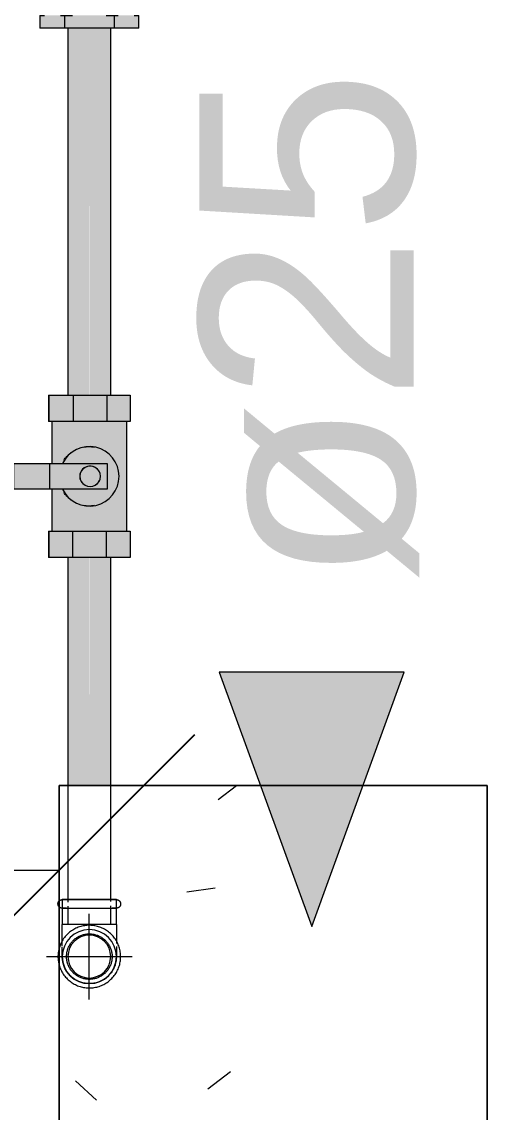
# Model space of a CAD drawing. Header units: metres. Extents: x 149 to 429, y -3 to 162.
# Drawn here: x 186.049 to 186.321, y 1.809 to 2.446 of the extents above; entities that cross this region are included whole.
import ezdxf

# ---------------------------------------------------------------- set-up
doc = ezdxf.new("R2010")
doc.units = ezdxf.units.M
for name, color, linetype, lineweight in [('A-ANNO-DIMS', 7, 'Continuous', 5), ('A-ANNO-DIMS-50', 7, 'Continuous', 5), ('A-DETL', 7, 'Continuous', 5), ('A-DETL-GENF', 7, 'Continuous', 5), ('A-WALL', 7, 'Continuous', 9), ('P-PIPE', 7, 'Continuous', 5), ('P-PIPE-CNTR', 7, 'Continuous', 5), ('P-PIPE-IDEN', 7, 'Continuous', 5)]:
    doc.layers.add(name, color=color, linetype=linetype, lineweight=lineweight)
doc.styles.add('Arial_25', font='arial.ttf', dxfattribs={"height": 0.125})
doc.styles.add('Century Gothic_2', font='GOTHIC.TTF', dxfattribs={"height": 0.05})
doc.dimstyles.new('Setores_1_mm', dxfattribs={"dimscale": 0.3048, "dimtxt": 0.052208, "dimasz": 0.520833, "dimexe": 0.393701, "dimexo": 0.246063, "dimgap": 0.287073, "dimtad": 1, "dimrnd": 0.01, "dimzin": 0, "dimdsep": 46, "dimtxsty": 'Century Gothic_2', "dimblk1": 'OBLIQUE', "dimblk2": 'OBLIQUE', "dimsah": 1, "dimcen": 0.09, "dimazin": 0, "dimtfac": 1, "dimtdec": 4, "dimtix": 1, "dimtmove": 0, "dimatfit": 3, "dimfxl": 1, "dimtvp": 1, "dimtolj": 1, "dimtzin": 0, "dimarcsym": 2})
pattern_1 = [(50, (189.50036, 1.1), (0.364365, -0.031877), [0.0381, -0.4191]), (355, (189.50036, 1.1), (-0.070485, 0.382117), [0.03048, -0.33528]), (100.451, (189.53036, 1.097), (0.293886, 0.35023), [0.03238, -0.35618]), (46.184, (189.50036, 1.202), (0.54216, -0.084084), [0.05715, -0.62865]), (96.636, (189.54536, 1.195), (0.474805, 0.494854), [0.04857, -0.53427]), (351.184, (189.50036, 1.202), (0.47481, 0.49485), [0.04572, -0.50292]), (21, (189.55036, 1.176), (0.303226, -0.204528), [0.0381, -0.4191]), (326, (189.55036, 1.176), (0.123607, 0.36838), [0.03048, -0.33528]), (71.451, (189.57636, 1.159), (0.426833, 0.16384), [0.03238, -0.35618]), (37.5, (189.50036, 1.1), (0.0061807, 0.169108), [0.01676, -0.31445, 0.01676, -0.3236, -0.33655]), (37.5, (189.50036, 1.1), (0.0061807, 0.169108), [-0.67158, 0.01676, -0.31979]), (7.5, (189.50036, 1.1), (0.133641, 0.200358), [0.01676, -0.17729, 0.01676, -0.30683, -0.12827]), (7.5, (189.50036, 1.1), (0.133641, 0.200358), [-0.51765, 0.01676, -0.11151]), (327.5, (189.38636, 1.1), (0.2711816, -0.0114606), [0.01676, -0.11024, 0.01676, -0.37948, -0.52578]), (327.5, (189.38636, 1.1), (0.2711816, -0.0114606), [-0.52324, 0.01676, -0.50902]), (317.5, (189.33636, 1.1), (0.296258, 0.05085), [0.01676, -0.14834, 0.01676, -0.24638, -0.37338]), (317.5, (189.33636, 1.1), (0.296258, 0.05085), [-0.42824, 0.01676, -0.35662])]

# ---------------------------------------------------------------- blocks, each defined once
blk = doc.blocks.new('AÇO_Bucha De Redução - AÇO_Bucha De Redução-3953401-GG')
at = {"layer": 'P-PIPE', "true_color": 0x7f7f7f}
for points in [[(-107.47266, 2.4425), (-107.46097, 2.4425), (-107.46097, 2.45), (-107.4753, 2.45), (-107.4753, 2.4425), (-107.47307, 2.4425)], [(-107.43416, 2.4425), (-107.432, 2.4425), (-107.432, 2.45), (-107.46097, 2.45), (-107.46097, 2.4425), (-107.43566, 2.4425)], [(-107.42303, 2.4425), (-107.41766, 2.4425), (-107.41766, 2.45), (-107.432, 2.45), (-107.432, 2.4425), (-107.42456, 2.4425)]]:
    blk.add_hatch(color=8, dxfattribs=at).paths.add_polyline_path(points)
at = {"layer": 'P-PIPE'}
for p, q in [((-107.4753, 2.45), (-107.47266, 2.45)), ((-107.4753, 2.45), (-107.4753, 2.4425)), ((-107.46327, 2.45), (-107.46097, 2.45)), ((-107.46097, 2.45), (-107.45634, 2.45)), ((-107.46097, 2.45), (-107.46097, 2.4425)), ((-107.43663, 2.45), (-107.432, 2.45)), ((-107.432, 2.45), (-107.4297, 2.45)), ((-107.432, 2.45), (-107.432, 2.4425)), ((-107.42031, 2.45), (-107.41766, 2.45)), ((-107.41766, 2.4425), (-107.41766, 2.45)), ((-107.46097, 2.4425), (-107.4753, 2.4425)), ((-107.432, 2.4425), (-107.46097, 2.4425)), ((-107.41766, 2.4425), (-107.432, 2.4425))]:
    blk.add_line(p, q, dxfattribs=at)
blk = doc.blocks.new('Valvula esfera BSP - Válvula Esfera BSP - TupyValve - Válvula Esfera BSP TupyValves PN25 Standard-V36-GG')
at = {"layer": 'P-PIPE', "true_color": 0x7f7f7f}
for points in [[(-107.47008, 2.21265), (-107.45595, 2.21265), (-107.45595, 2.22815), (-107.47008, 2.22815)], [(-107.449, 2.21265), (-107.43632, 2.21265), (-107.43632, 2.22815), (-107.45595, 2.22815), (-107.45595, 2.21265), (-107.44972, 2.21265)], [(-107.42268, 2.21265), (-107.42268, 2.22815), (-107.43632, 2.22815), (-107.43632, 2.21265), (-107.42546, 2.21265)], [(-107.42546, 2.14865), (-107.42469, 2.14865), (-107.42469, 2.21265), (-107.46828, 2.21265), (-107.46798, 2.18815), (-107.46188, 2.18863), (-107.46006, 2.19174), (-107.45454, 2.196), (-107.44888, 2.19774), (-107.44441, 2.19777), (-107.44201, 2.19746), (-107.43775, 2.19567), (-107.4332, 2.19164), (-107.43091, 2.18806), (-107.42945, 2.18318), (-107.4294, 2.1785), (-107.43039, 2.17449), (-107.43144, 2.17195), (-107.43553, 2.16733), (-107.438, 2.1655), (-107.44355, 2.16352), (-107.45136, 2.16399), (-107.45567, 2.16579), (-107.46006, 2.16956), (-107.46216, 2.17315), (-107.46828, 2.17315), (-107.46828, 2.14865), (-107.42749, 2.14865)], [(-107.44651, 2.16325), (-107.44021, 2.16459), (-107.43608, 2.16691), (-107.43421, 2.16835), (-107.43091, 2.17324), (-107.4297, 2.17615), (-107.4294, 2.1828), (-107.4297, 2.18515), (-107.43144, 2.18935), (-107.43421, 2.19295), (-107.43781, 2.19572), (-107.44317, 2.19761), (-107.44651, 2.19805), (-107.45208, 2.19702), (-107.45521, 2.19572), (-107.45881, 2.19295), (-107.46208, 2.18815), (-107.43608, 2.18815), (-107.43608, 2.17315), (-107.46208, 2.17315), (-107.46158, 2.17195), (-107.45881, 2.16835), (-107.45521, 2.16558), (-107.449, 2.16358)], [(-107.54446, 2.17315), (-107.49083, 2.17315), (-107.49083, 2.18815), (-107.54446, 2.18815)], [(-107.46978, 2.17315), (-107.46978, 2.18815), (-107.49083, 2.18815), (-107.49083, 2.17315), (-107.47254, 2.17315)], [(-107.44461, 2.17485), (-107.44406, 2.17508), (-107.44129, 2.17723), (-107.44002, 2.18054), (-107.44028, 2.18233), (-107.4424, 2.18526), (-107.44461, 2.18645), (-107.44773, 2.18635), (-107.45041, 2.18469), (-107.4518, 2.18218), (-107.45128, 2.17818), (-107.44908, 2.17551), (-107.44756, 2.17485), (-107.44608, 2.17485)], [(-107.47008, 2.13315), (-107.45625, 2.13315), (-107.45625, 2.14865), (-107.47008, 2.14865), (-107.47008, 2.13467)], [(-107.44648, 2.13315), (-107.43662, 2.13315), (-107.43662, 2.14865), (-107.45625, 2.14865), (-107.45625, 2.13315), (-107.4467, 2.13315)], [(-107.42546, 2.13315), (-107.42268, 2.13315), (-107.42268, 2.14865), (-107.43662, 2.14865), (-107.43662, 2.13315), (-107.43441, 2.13315)]]:
    blk.add_hatch(color=8, dxfattribs=at).paths.add_polyline_path(points)
h = blk.add_hatch(color=8, dxfattribs=at)
h.paths.add_polyline_path([(-107.44908, 2.17315), (-107.43608, 2.17315), (-107.43608, 2.18815), (-107.46978, 2.18815), (-107.46978, 2.17315), (-107.44917, 2.17315)])
h.paths.add_polyline_path([(-107.44608, 2.17465), (-107.44908, 2.17545), (-107.45128, 2.17765), (-107.45208, 2.18065), (-107.4512, 2.18374), (-107.449, 2.18588), (-107.44608, 2.18665), (-107.44308, 2.18585), (-107.44078, 2.18341), (-107.44002, 2.18054), (-107.44097, 2.17754), (-107.44317, 2.17542), (-107.44465, 2.17484)])
at = {"layer": 'P-PIPE'}
for p, q in [((-107.47029, 2.22815), (-107.47008, 2.22815)), ((-107.47029, 2.22815), (-107.47029, 2.21265)), ((-107.47008, 2.22815), (-107.45595, 2.22815)), ((-107.47008, 2.22815), (-107.47008, 2.21265)), ((-107.45595, 2.22815), (-107.43632, 2.22815)), ((-107.45595, 2.22815), (-107.45595, 2.21265)), ((-107.43632, 2.22815), (-107.42268, 2.22815)), ((-107.43632, 2.22815), (-107.43632, 2.21265)), ((-107.42268, 2.22815), (-107.42268, 2.21265)), ((-107.47008, 2.21265), (-107.47029, 2.21265)), ((-107.45595, 2.21265), (-107.47008, 2.21265)), ((-107.46828, 2.21265), (-107.46828, 2.18779)), ((-107.43632, 2.21265), (-107.45595, 2.21265)), ((-107.42268, 2.21265), (-107.43632, 2.21265)), ((-107.42468, 2.14865), (-107.42468, 2.21265)), ((-107.44651, 2.19805), (-107.4466, 2.19805)), ((-107.54446, 2.18815), (-107.49083, 2.18815)), ((-107.54446, 2.18815), (-107.54446, 2.17315)), ((-107.49083, 2.18815), (-107.46978, 2.18815)), ((-107.49083, 2.18815), (-107.49083, 2.17315)), ((-107.46978, 2.18815), (-107.43608, 2.18815)), ((-107.46978, 2.18815), (-107.46978, 2.17315)), ((-107.44611, 2.18665), (-107.44617, 2.18665)), ((-107.44601, 2.18665), (-107.44608, 2.18665)), ((-107.43608, 2.18815), (-107.43608, 2.17315)), ((-107.49083, 2.17315), (-107.54446, 2.17315)), ((-107.46978, 2.17315), (-107.49083, 2.17315)), ((-107.43608, 2.17315), (-107.46978, 2.17315)), ((-107.46828, 2.17351), (-107.46828, 2.14865)), ((-107.44617, 2.17465), (-107.44611, 2.17465)), ((-107.44608, 2.17465), (-107.44601, 2.17465)), ((-107.4466, 2.16325), (-107.44651, 2.16325)), ((-107.47029, 2.14865), (-107.47008, 2.14865)), ((-107.47029, 2.14865), (-107.47029, 2.13315)), ((-107.47008, 2.14865), (-107.45625, 2.14865)), ((-107.47008, 2.14865), (-107.47008, 2.13315)), ((-107.45625, 2.14865), (-107.43662, 2.14865)), ((-107.45625, 2.14865), (-107.45625, 2.13315)), ((-107.43662, 2.14865), (-107.42268, 2.14865)), ((-107.43662, 2.14865), (-107.43662, 2.13315)), ((-107.42268, 2.14865), (-107.42268, 2.13315)), ((-107.47008, 2.13315), (-107.47029, 2.13315)), ((-107.45625, 2.13315), (-107.47008, 2.13315)), ((-107.43662, 2.13315), (-107.45625, 2.13315)), ((-107.42268, 2.13315), (-107.43662, 2.13315))]:
    blk.add_line(p, q, dxfattribs=at)
for centre, major_axis, start_param, end_param in [((-107.44651, 2.18065), (0, 0.0174), 4.712389, 7.405244), ((-107.44601, 2.18065), (0, 0.006), 4.712389, 7.853982), ((-107.44608, 2.18065), (0, 0.006), 5.497787, 7.330383), ((-107.44617, 2.18065), (0, 0.006), 5.598323, 5.759587), ((-107.44651, 2.18065), (0, 0.0174), 2.019534, 4.712389), ((-107.44608, 2.18065), (0, 0.006), 1.131768, 1.570796), ((-107.44608, 2.18065), (0, 0.006), 1.570796, 2.356194), ((-107.44601, 2.18065), (0, 0.006), 1.570796, 4.712389), ((-107.44608, 2.18065), (0, 0.006), 5.151417, 5.418905), ((-107.44608, 2.18065), (0, 0.006), 2.879793, 3.926991), ((-107.44617, 2.18065), (0, 0.006), 3.665191, 3.826455), ((-107.44608, 2.18065), (0, 0.006), 4.005873, 4.371708)]:
    blk.add_ellipse(centre, major_axis=major_axis, ratio=0.999944, start_param=start_param, end_param=end_param, dxfattribs=at)
for points, knots in [([(-107.46125, 2.19016), (-107.46114, 2.19031), (-107.46077, 2.19085), (-107.46012, 2.19168), (-107.45954, 2.19234), (-107.45927, 2.19263)], [0.1840017, 0.1840017, 0.1840017, 0.1840017, 0.19444444, 0.22222222, 0.2453955, 0.2453955, 0.2453955, 0.2453955]), ([(-107.44993, 2.19773), (-107.44889, 2.19792), (-107.44729, 2.19807), (-107.44511, 2.198), (-107.44407, 2.19787), (-107.44355, 2.19778)], [0.4444444, 0.4444444, 0.4444444, 0.4444444, 0.5, 0.5277778, 0.5555556, 0.5555556, 0.5555556, 0.5555556]), ([(-107.45927, 2.16867), (-107.45954, 2.16896), (-107.46012, 2.16962), (-107.46077, 2.17045), (-107.46114, 2.17099), (-107.46125, 2.17114)], [0.7546045, 0.7546045, 0.7546045, 0.7546045, 0.77777778, 0.80555556, 0.8159983, 0.8159983, 0.8159983, 0.8159983]), ([(-107.44355, 2.16352), (-107.44458, 2.16334), (-107.4462, 2.16322), (-107.44837, 2.16333), (-107.44941, 2.16347), (-107.44993, 2.16357)], [0.4444444, 0.4444444, 0.4444444, 0.4444444, 0.5, 0.5277778, 0.5555556, 0.5555556, 0.5555556, 0.5555556])]:
    blk.add_open_spline(points, degree=3, knots=knots, dxfattribs=at)
for points in [[(-107.4574, 2.19433), (-107.45685, 2.19476), (-107.45627, 2.19515), (-107.45567, 2.19551)], [(-107.45567, 2.16579), (-107.45627, 2.16615), (-107.45685, 2.16654), (-107.4574, 2.16697)]]:
    blk.add_open_spline(points, degree=3, dxfattribs=at)
blk = doc.blocks.new('AÇO_Cotovelo 90 45 - AÇO_Cotovelo 90 45-V40-GG')
at = {"layer": 'P-PIPE', "true_color": 0x7f7f7f}
blk.add_hatch(color=8, dxfattribs=at).paths.add_polyline_path([(-107.46418, 1.89855), (-107.46418, 1.90145), (-107.46454, 1.8994), (-107.46435, 1.89896)])
at = {"layer": 'P-PIPE'}
for p, q in [((-107.46228, 1.9333), (-107.46228, 1.9188)), ((-107.46228, 1.9333), (-107.44648, 1.9333)), ((-107.44648, 1.9333), (-107.43068, 1.9333)), ((-107.43068, 1.9188), (-107.43068, 1.9333)), ((-107.44648, 1.9188), (-107.46228, 1.9188)), ((-107.43068, 1.9188), (-107.44648, 1.9188))]:
    blk.add_line(p, q, dxfattribs=at)
at = {"layer": 'P-PIPE', "flags": 128}
for points in [[(-107.46228, 1.9283), (-107.46238, 1.9283), (-107.46248, 1.92831), (-107.46258, 1.92832), (-107.46268, 1.92833), (-107.46278, 1.92835), (-107.46288, 1.92837), (-107.46298, 1.9284), (-107.46307, 1.92843), (-107.46317, 1.92846), (-107.46326, 1.9285), (-107.46335, 1.92854), (-107.46344, 1.92858), (-107.46353, 1.92863), (-107.46361, 1.92868), (-107.4637, 1.92874), (-107.46378, 1.92879), (-107.46386, 1.92886), (-107.46393, 1.92892), (-107.46401, 1.92899), (-107.46408, 1.92906), (-107.46415, 1.92913), (-107.46421, 1.92921), (-107.46427, 1.92929), (-107.46433, 1.92937), (-107.46439, 1.92945), (-107.46444, 1.92953), (-107.46449, 1.92962), (-107.46453, 1.92971), (-107.46458, 1.9298), (-107.46461, 1.92989), (-107.46465, 1.92999), (-107.46468, 1.93008), (-107.46471, 1.93018), (-107.46473, 1.93028), (-107.46475, 1.93038), (-107.46476, 1.93047), (-107.46477, 1.93057), (-107.46478, 1.93067), (-107.46478, 1.93077), (-107.46478, 1.93087), (-107.46478, 1.93097), (-107.46477, 1.93107), (-107.46476, 1.93117), (-107.46474, 1.93127), (-107.46472, 1.93137), (-107.46469, 1.93146), (-107.46467, 1.93156), (-107.46463, 1.93166), (-107.4646, 1.93175), (-107.46456, 1.93184), (-107.46451, 1.93193), (-107.46447, 1.93202), (-107.46442, 1.93211), (-107.46436, 1.93219), (-107.46431, 1.93227), (-107.46425, 1.93235), (-107.46418, 1.93243), (-107.46411, 1.9325), (-107.46405, 1.93257), (-107.46397, 1.93264), (-107.4639, 1.93271), (-107.46382, 1.93277), (-107.46374, 1.93283), (-107.46366, 1.93289), (-107.46357, 1.93294), (-107.46349, 1.93299), (-107.4634, 1.93304), (-107.46331, 1.93308), (-107.46322, 1.93312), (-107.46312, 1.93316), (-107.46303, 1.93319), (-107.46293, 1.93321), (-107.46283, 1.93324), (-107.46274, 1.93326), (-107.46264, 1.93327), (-107.46254, 1.93329), (-107.46244, 1.9333), (-107.46234, 1.9333), (-107.46228, 1.9333)], [(-107.44648, 1.9333), (-107.44712, 1.9333), (-107.44775, 1.9333), (-107.44838, 1.9333), (-107.449, 1.9333), (-107.44962, 1.9333), (-107.45024, 1.9333), (-107.45085, 1.9333), (-107.45145, 1.9333), (-107.45205, 1.9333), (-107.45264, 1.9333), (-107.45321, 1.9333), (-107.45378, 1.9333), (-107.45434, 1.9333), (-107.45488, 1.9333), (-107.45541, 1.9333), (-107.45592, 1.9333), (-107.45642, 1.9333), (-107.4569, 1.9333), (-107.45737, 1.9333), (-107.45782, 1.9333), (-107.45825, 1.9333), (-107.45866, 1.9333), (-107.45905, 1.9333), (-107.45943, 1.9333), (-107.45978, 1.9333), (-107.46011, 1.9333), (-107.46042, 1.9333), (-107.46071, 1.9333), (-107.46097, 1.9333), (-107.46121, 1.9333), (-107.46143, 1.9333), (-107.46162, 1.9333), (-107.46179, 1.9333), (-107.46193, 1.9333), (-107.46205, 1.9333), (-107.46215, 1.9333), (-107.46222, 1.9333), (-107.46226, 1.9333), (-107.46228, 1.9333)], [(-107.46228, 1.9333), (-107.46227, 1.9333), (-107.46223, 1.9333), (-107.46217, 1.9333), (-107.46208, 1.9333), (-107.46197, 1.9333), (-107.46183, 1.9333), (-107.46167, 1.9333), (-107.46148, 1.9333), (-107.46127, 1.9333), (-107.46104, 1.9333), (-107.46078, 1.9333), (-107.4605, 1.9333), (-107.4602, 1.9333), (-107.45987, 1.9333)], [(-107.43068, 1.9333), (-107.4307, 1.9333), (-107.43073, 1.9333), (-107.4308, 1.9333), (-107.43089, 1.9333), (-107.431, 1.9333), (-107.43114, 1.9333), (-107.4313, 1.9333), (-107.43149, 1.9333), (-107.4317, 1.9333), (-107.43193, 1.9333), (-107.43219, 1.9333), (-107.43247, 1.9333), (-107.43277, 1.9333), (-107.4331, 1.9333), (-107.43344, 1.9333), (-107.43381, 1.9333), (-107.4342, 1.9333), (-107.43461, 1.9333), (-107.43503, 1.9333), (-107.43548, 1.9333), (-107.43594, 1.9333), (-107.43642, 1.9333), (-107.43691, 1.9333), (-107.43742, 1.9333), (-107.43795, 1.9333), (-107.43849, 1.9333), (-107.43904, 1.9333), (-107.4396, 1.9333), (-107.44017, 1.9333), (-107.44076, 1.9333), (-107.44135, 1.9333), (-107.44195, 1.9333), (-107.44256, 1.9333), (-107.44318, 1.9333), (-107.4438, 1.9333), (-107.44442, 1.9333), (-107.44505, 1.9333), (-107.44568, 1.9333), (-107.44631, 1.9333), (-107.44648, 1.9333)], [(-107.43319, 1.9333), (-107.43286, 1.9333), (-107.43255, 1.9333), (-107.43226, 1.9333), (-107.432, 1.9333), (-107.43176, 1.9333), (-107.43154, 1.9333), (-107.43135, 1.9333), (-107.43118, 1.9333), (-107.43103, 1.9333), (-107.43091, 1.9333), (-107.43082, 1.9333), (-107.43075, 1.9333), (-107.4307, 1.9333), (-107.43069, 1.9333)], [(-107.43068, 1.9333), (-107.43058, 1.9333), (-107.43048, 1.93329), (-107.43039, 1.93328), (-107.43029, 1.93327), (-107.43019, 1.93325), (-107.43009, 1.93323), (-107.42999, 1.9332), (-107.4299, 1.93317), (-107.4298, 1.93314), (-107.42971, 1.9331), (-107.42962, 1.93306), (-107.42953, 1.93302), (-107.42944, 1.93297), (-107.42936, 1.93292), (-107.42927, 1.93286), (-107.42919, 1.93281), (-107.42911, 1.93274), (-107.42904, 1.93268), (-107.42896, 1.93261), (-107.42889, 1.93254), (-107.42882, 1.93247), (-107.42876, 1.93239), (-107.4287, 1.93231), (-107.42864, 1.93223), (-107.42858, 1.93215), (-107.42853, 1.93207), (-107.42848, 1.93198), (-107.42843, 1.93189), (-107.42839, 1.9318), (-107.42835, 1.93171), (-107.42832, 1.93161), (-107.42829, 1.93152), (-107.42826, 1.93142), (-107.42824, 1.93132), (-107.42822, 1.93122), (-107.42821, 1.93113), (-107.42819, 1.93103), (-107.42819, 1.93093), (-107.42818, 1.93083), (-107.42819, 1.93073), (-107.42819, 1.93063), (-107.4282, 1.93053), (-107.42821, 1.93043), (-107.42823, 1.93033), (-107.42825, 1.93023), (-107.42827, 1.93014), (-107.4283, 1.93004), (-107.42834, 1.92994), (-107.42837, 1.92985), (-107.42841, 1.92976), (-107.42845, 1.92967), (-107.4285, 1.92958), (-107.42855, 1.92949), (-107.42861, 1.92941), (-107.42866, 1.92933), (-107.42872, 1.92925), (-107.42879, 1.92917), (-107.42885, 1.9291), (-107.42892, 1.92903), (-107.429, 1.92896), (-107.42907, 1.92889), (-107.42915, 1.92883), (-107.42923, 1.92877), (-107.42931, 1.92871), (-107.4294, 1.92866), (-107.42948, 1.92861), (-107.42957, 1.92856), (-107.42966, 1.92852), (-107.42975, 1.92848), (-107.42985, 1.92844), (-107.42994, 1.92841), (-107.43004, 1.92839), (-107.43013, 1.92836), (-107.43023, 1.92834), (-107.43033, 1.92833), (-107.43043, 1.92831), (-107.43053, 1.9283), (-107.43063, 1.9283), (-107.43068, 1.9283)], [(-107.45978, 1.9283), (-107.46011, 1.9283), (-107.46042, 1.9283), (-107.46071, 1.9283), (-107.46097, 1.9283), (-107.46121, 1.9283), (-107.46143, 1.9283), (-107.46162, 1.9283), (-107.46179, 1.9283), (-107.46193, 1.9283), (-107.46205, 1.9283), (-107.46215, 1.9283), (-107.46222, 1.9283), (-107.46226, 1.9283), (-107.46228, 1.9283)], [(-107.46228, 1.9283), (-107.46227, 1.9283), (-107.46223, 1.9283), (-107.46217, 1.9283), (-107.46208, 1.9283), (-107.46197, 1.9283), (-107.46183, 1.9283), (-107.46167, 1.9283), (-107.46148, 1.9283), (-107.46127, 1.9283), (-107.46104, 1.9283), (-107.46078, 1.9283), (-107.4605, 1.9283), (-107.4602, 1.9283), (-107.45987, 1.9283), (-107.45952, 1.9283), (-107.45916, 1.9283), (-107.45877, 1.9283), (-107.45836, 1.9283), (-107.45794, 1.9283), (-107.45749, 1.9283), (-107.45703, 1.9283), (-107.45655, 1.9283), (-107.45606, 1.9283), (-107.45555, 1.9283), (-107.45502, 1.9283), (-107.45448, 1.9283), (-107.45393, 1.9283), (-107.45337, 1.9283), (-107.45279, 1.9283), (-107.45221, 1.9283), (-107.45162, 1.9283), (-107.45101, 1.9283), (-107.45041, 1.9283), (-107.44979, 1.9283), (-107.44917, 1.9283), (-107.44855, 1.9283), (-107.44792, 1.9283), (-107.44729, 1.9283), (-107.44665, 1.9283), (-107.44648, 1.9283)], [(-107.44648, 1.9283), (-107.44585, 1.9283), (-107.44522, 1.9283), (-107.44459, 1.9283), (-107.44397, 1.9283), (-107.44335, 1.9283), (-107.44273, 1.9283), (-107.44212, 1.9283), (-107.44151, 1.9283), (-107.44092, 1.9283), (-107.44033, 1.9283), (-107.43975, 1.9283), (-107.43919, 1.9283), (-107.43863, 1.9283), (-107.43809, 1.9283), (-107.43756, 1.9283), (-107.43705, 1.9283), (-107.43655, 1.9283), (-107.43607, 1.9283), (-107.4356, 1.9283), (-107.43515, 1.9283), (-107.43472, 1.9283), (-107.43431, 1.9283), (-107.43391, 1.9283), (-107.43354, 1.9283), (-107.43319, 1.9283), (-107.43286, 1.9283), (-107.43255, 1.9283), (-107.43226, 1.9283), (-107.432, 1.9283), (-107.43176, 1.9283), (-107.43154, 1.9283), (-107.43135, 1.9283), (-107.43118, 1.9283), (-107.43103, 1.9283), (-107.43091, 1.9283), (-107.43082, 1.9283), (-107.43075, 1.9283), (-107.4307, 1.9283), (-107.43069, 1.9283)], [(-107.43068, 1.9283), (-107.4307, 1.9283), (-107.43073, 1.9283), (-107.4308, 1.9283), (-107.43089, 1.9283), (-107.431, 1.9283), (-107.43114, 1.9283), (-107.4313, 1.9283), (-107.43149, 1.9283), (-107.4317, 1.9283), (-107.43193, 1.9283), (-107.43219, 1.9283), (-107.43247, 1.9283), (-107.43277, 1.9283), (-107.4331, 1.9283)], [(-107.44648, 1.9183), (-107.44722, 1.91829), (-107.44795, 1.91824), (-107.44868, 1.91817), (-107.4494, 1.91807), (-107.45012, 1.91794), (-107.45083, 1.91778), (-107.45154, 1.91759), (-107.45224, 1.91737), (-107.45293, 1.91713), (-107.45361, 1.91686), (-107.45428, 1.91656), (-107.45493, 1.91623), (-107.45558, 1.91588), (-107.45621, 1.9155), (-107.45682, 1.9151), (-107.45741, 1.91468), (-107.45799, 1.91423), (-107.45855, 1.91376), (-107.45909, 1.91326), (-107.45961, 1.91275), (-107.46011, 1.91221), (-107.46059, 1.91166), (-107.46104, 1.91109), (-107.46148, 1.9105), (-107.46188, 1.90989), (-107.46227, 1.90926), (-107.46262, 1.90863), (-107.46296, 1.90797), (-107.46326, 1.90731), (-107.46354, 1.90663), (-107.46379, 1.90594), (-107.46402, 1.90525), (-107.46421, 1.90454), (-107.46438, 1.90383), (-107.46452, 1.90311), (-107.46463, 1.90239), (-107.46471, 1.90166), (-107.46476, 1.90093), (-107.46478, 1.9002), (-107.46478, 1.89947), (-107.46474, 1.89873), (-107.46468, 1.89801), (-107.46458, 1.89728), (-107.46446, 1.89656), (-107.46431, 1.89584), (-107.46413, 1.89513), (-107.46392, 1.89443), (-107.46368, 1.89374), (-107.46342, 1.89306), (-107.46312, 1.89238), (-107.46281, 1.89173), (-107.46246, 1.89108), (-107.46209, 1.89045), (-107.4617, 1.88983), (-107.46128, 1.88923), (-107.46084, 1.88865), (-107.46037, 1.88808), (-107.45988, 1.88754), (-107.45938, 1.88701), (-107.45885, 1.88651), (-107.4583, 1.88602), (-107.45773, 1.88556), (-107.45714, 1.88512), (-107.45654, 1.88471), (-107.45592, 1.88432), (-107.45528, 1.88395), (-107.45463, 1.88362), (-107.45397, 1.8833), (-107.4533, 1.88302), (-107.45261, 1.88276), (-107.45192, 1.88253), (-107.45122, 1.88232), (-107.45051, 1.88215), (-107.44979, 1.882), (-107.44907, 1.88188), (-107.44834, 1.88179), (-107.44761, 1.88173), (-107.44688, 1.8817), (-107.44648, 1.8817)], [(-107.46228, 1.90625), (-107.46228, 1.90682), (-107.46228, 1.90741), (-107.46228, 1.90802), (-107.46228, 1.90864), (-107.46228, 1.90928), (-107.46228, 1.90994), (-107.46228, 1.91061), (-107.46228, 1.91129), (-107.46228, 1.91199), (-107.46228, 1.91269), (-107.46228, 1.91341), (-107.46228, 1.91413), (-107.46228, 1.91487), (-107.46228, 1.9156), (-107.46228, 1.91635), (-107.46228, 1.9171), (-107.46228, 1.91785), (-107.46228, 1.9186), (-107.46228, 1.9188)], [(-107.44648, 1.8817), (-107.44575, 1.88171), (-107.44502, 1.88176), (-107.44429, 1.88183), (-107.44357, 1.88193), (-107.44285, 1.88206), (-107.44213, 1.88222), (-107.44143, 1.88241), (-107.44073, 1.88263), (-107.44004, 1.88287), (-107.43936, 1.88314), (-107.43869, 1.88344), (-107.43803, 1.88377), (-107.43739, 1.88412), (-107.43676, 1.8845), (-107.43615, 1.8849), (-107.43556, 1.88532), (-107.43498, 1.88577), (-107.43442, 1.88624), (-107.43388, 1.88674), (-107.43336, 1.88725), (-107.43286, 1.88779), (-107.43238, 1.88834), (-107.43192, 1.88891), (-107.43149, 1.8895), (-107.43109, 1.89011), (-107.4307, 1.89074), (-107.43034, 1.89137), (-107.43001, 1.89203), (-107.42971, 1.89269), (-107.42943, 1.89337), (-107.42918, 1.89406), (-107.42895, 1.89475), (-107.42876, 1.89546), (-107.42859, 1.89617), (-107.42845, 1.89689), (-107.42834, 1.89761), (-107.42826, 1.89834), (-107.42821, 1.89907), (-107.42819, 1.8998), (-107.42819, 1.90053), (-107.42823, 1.90127), (-107.42829, 1.90199), (-107.42839, 1.90272), (-107.42851, 1.90344), (-107.42866, 1.90416), (-107.42884, 1.90487), (-107.42905, 1.90557), (-107.42929, 1.90626), (-107.42955, 1.90694), (-107.42984, 1.90762), (-107.43016, 1.90827), (-107.43051, 1.90892), (-107.43088, 1.90955), (-107.43127, 1.91017), (-107.43169, 1.91077), (-107.43213, 1.91135), (-107.4326, 1.91192), (-107.43308, 1.91246), (-107.43359, 1.91299), (-107.43412, 1.91349), (-107.43467, 1.91398), (-107.43524, 1.91444), (-107.43583, 1.91488), (-107.43643, 1.91529), (-107.43705, 1.91568), (-107.43769, 1.91605), (-107.43833, 1.91638), (-107.439, 1.9167), (-107.43967, 1.91698), (-107.44035, 1.91724), (-107.44105, 1.91747), (-107.44175, 1.91768), (-107.44246, 1.91785), (-107.44318, 1.918), (-107.4439, 1.91812), (-107.44463, 1.91821), (-107.44536, 1.91827), (-107.44609, 1.9183), (-107.44648, 1.9183)], [(-107.43068, 1.9188), (-107.43068, 1.91805), (-107.43068, 1.9173), (-107.43068, 1.91655), (-107.43068, 1.9158), (-107.43068, 1.91507), (-107.43068, 1.91433), (-107.43068, 1.9136), (-107.43068, 1.91289), (-107.43068, 1.91218), (-107.43068, 1.91148), (-107.43068, 1.91079), (-107.43068, 1.91012), (-107.43068, 1.90946), (-107.43068, 1.90881), (-107.43068, 1.90818), (-107.43068, 1.90758)], [(-107.44648, 1.8867), (-107.44702, 1.88671), (-107.44755, 1.88674), (-107.44808, 1.8868), (-107.4486, 1.88687), (-107.44913, 1.88697), (-107.44965, 1.88708), (-107.45016, 1.88722), (-107.45067, 1.88738), (-107.45117, 1.88755), (-107.45166, 1.88775), (-107.45215, 1.88797), (-107.45263, 1.8882), (-107.45309, 1.88846), (-107.45355, 1.88873), (-107.45399, 1.88902), (-107.45443, 1.88933), (-107.45485, 1.88966), (-107.45525, 1.89), (-107.45565, 1.89036), (-107.45603, 1.89073), (-107.45639, 1.89112), (-107.45674, 1.89153), (-107.45707, 1.89194), (-107.45738, 1.89237), (-107.45768, 1.89281), (-107.45795, 1.89327), (-107.45821, 1.89373), (-107.45846, 1.89421), (-107.45868, 1.89469), (-107.45888, 1.89518), (-107.45906, 1.89568), (-107.45923, 1.89619), (-107.45937, 1.8967), (-107.45949, 1.89722), (-107.45959, 1.89774), (-107.45967, 1.89827), (-107.45973, 1.89879), (-107.45977, 1.89932), (-107.45978, 1.89986), (-107.45978, 1.90039), (-107.45975, 1.90092), (-107.45971, 1.90145), (-107.45964, 1.90198), (-107.45955, 1.9025), (-107.45944, 1.90302), (-107.45931, 1.90354), (-107.45915, 1.90405), (-107.45898, 1.90455), (-107.45879, 1.90505), (-107.45858, 1.90553), (-107.45835, 1.90601), (-107.4581, 1.90648), (-107.45783, 1.90694), (-107.45754, 1.90739), (-107.45724, 1.90783), (-107.45692, 1.90825), (-107.45658, 1.90866), (-107.45622, 1.90906), (-107.45585, 1.90944), (-107.45547, 1.90981), (-107.45507, 1.91016), (-107.45466, 1.91049), (-107.45423, 1.91081), (-107.45379, 1.91111), (-107.45334, 1.9114), (-107.45288, 1.91166), (-107.45241, 1.91191), (-107.45193, 1.91214), (-107.45144, 1.91234), (-107.45094, 1.91253), (-107.45044, 1.9127), (-107.44992, 1.91285), (-107.44941, 1.91297), (-107.44889, 1.91308), (-107.44836, 1.91317), (-107.44783, 1.91323), (-107.4473, 1.91327), (-107.44677, 1.9133), (-107.44648, 1.9133)], [(-107.44648, 1.9133), (-107.44595, 1.91329), (-107.44542, 1.91326), (-107.44489, 1.9132), (-107.44437, 1.91313), (-107.44384, 1.91303), (-107.44332, 1.91292), (-107.44281, 1.91278), (-107.4423, 1.91262), (-107.4418, 1.91245), (-107.44131, 1.91225), (-107.44082, 1.91203), (-107.44034, 1.9118), (-107.43988, 1.91154), (-107.43942, 1.91127), (-107.43897, 1.91098), (-107.43854, 1.91067), (-107.43812, 1.91034), (-107.43771, 1.91), (-107.43732, 1.90964), (-107.43694, 1.90927), (-107.43658, 1.90888), (-107.43623, 1.90847), (-107.4359, 1.90806), (-107.43559, 1.90763), (-107.43529, 1.90719), (-107.43501, 1.90673), (-107.43475, 1.90627), (-107.43451, 1.90579), (-107.43429, 1.90531), (-107.43409, 1.90482), (-107.43391, 1.90432), (-107.43374, 1.90381), (-107.4336, 1.9033), (-107.43348, 1.90278), (-107.43338, 1.90226), (-107.4333, 1.90173), (-107.43324, 1.90121), (-107.4332, 1.90068), (-107.43319, 1.90014), (-107.43319, 1.89961), (-107.43322, 1.89908), (-107.43326, 1.89855), (-107.43333, 1.89802), (-107.43342, 1.8975), (-107.43353, 1.89698), (-107.43366, 1.89646), (-107.43382, 1.89595), (-107.43399, 1.89545), (-107.43418, 1.89495), (-107.43439, 1.89447), (-107.43462, 1.89399), (-107.43487, 1.89352), (-107.43514, 1.89306), (-107.43543, 1.89261), (-107.43573, 1.89217), (-107.43605, 1.89175), (-107.43639, 1.89134), (-107.43675, 1.89094), (-107.43712, 1.89056), (-107.4375, 1.89019), (-107.4379, 1.88984), (-107.43831, 1.88951), (-107.43874, 1.88919), (-107.43918, 1.88889), (-107.43963, 1.8886), (-107.44009, 1.88834), (-107.44056, 1.88809), (-107.44104, 1.88786), (-107.44153, 1.88766), (-107.44203, 1.88747), (-107.44253, 1.8873), (-107.44304, 1.88715), (-107.44356, 1.88703), (-107.44408, 1.88692), (-107.44461, 1.88683), (-107.44514, 1.88677), (-107.44567, 1.88673), (-107.4462, 1.8867), (-107.44648, 1.8867)], [(-107.46228, 1.9), (-107.46228, 1.90002), (-107.46228, 1.90006), (-107.46228, 1.90014), (-107.46228, 1.90024), (-107.46228, 1.90037), (-107.46228, 1.90054), (-107.46228, 1.90073), (-107.46228, 1.90095), (-107.46228, 1.90121), (-107.46228, 1.90148), (-107.46228, 1.90179), (-107.46228, 1.90212), (-107.46228, 1.90248), (-107.46228, 1.90287), (-107.46228, 1.90328), (-107.46228, 1.90372), (-107.46228, 1.90418), (-107.46228, 1.90467), (-107.46228, 1.90517), (-107.46228, 1.9057)], [(-107.43068, 1.90585), (-107.43068, 1.90531), (-107.43068, 1.9048), (-107.43068, 1.90431), (-107.43068, 1.90384), (-107.43068, 1.9034), (-107.43068, 1.90298), (-107.43068, 1.90259), (-107.43068, 1.90222), (-107.43068, 1.90188), (-107.43068, 1.90156), (-107.43068, 1.90128), (-107.43068, 1.90102), (-107.43068, 1.90079), (-107.43068, 1.90059), (-107.43068, 1.90042), (-107.43068, 1.90027), (-107.43068, 1.90016), (-107.43068, 1.90008), (-107.43068, 1.90002), (-107.43068, 1.9)], [(-107.44648, 1.8842), (-107.44712, 1.88421), (-107.44775, 1.88425), (-107.44838, 1.88431), (-107.449, 1.8844), (-107.44962, 1.88451), (-107.45024, 1.88465), (-107.45085, 1.88482), (-107.45145, 1.885), (-107.45205, 1.88521), (-107.45264, 1.88545), (-107.45321, 1.8857), (-107.45378, 1.88599), (-107.45434, 1.88629), (-107.45488, 1.88661), (-107.45541, 1.88696), (-107.45592, 1.88733), (-107.45642, 1.88771), (-107.4569, 1.88812), (-107.45737, 1.88855), (-107.45782, 1.88899), (-107.45825, 1.88945), (-107.45866, 1.88993), (-107.45905, 1.89043), (-107.45943, 1.89094), (-107.45978, 1.89146), (-107.46011, 1.892), (-107.46042, 1.89255), (-107.46071, 1.89312), (-107.46097, 1.89369), (-107.46121, 1.89427), (-107.46143, 1.89487), (-107.46162, 1.89547), (-107.46179, 1.89608), (-107.46193, 1.89669), (-107.46205, 1.89731), (-107.46215, 1.89794), (-107.46222, 1.89857), (-107.46226, 1.8992), (-107.46228, 1.89983), (-107.46228, 1.9)], [(-107.4307, 1.89937), (-107.43073, 1.89874), (-107.4308, 1.89811), (-107.43089, 1.89748), (-107.431, 1.89686), (-107.43114, 1.89624), (-107.4313, 1.89563), (-107.43149, 1.89503), (-107.4317, 1.89443), (-107.43193, 1.89385), (-107.43219, 1.89327), (-107.43247, 1.8927), (-107.43277, 1.89215), (-107.4331, 1.89161), (-107.43344, 1.89108), (-107.43381, 1.89056), (-107.4342, 1.89007), (-107.43461, 1.88958), (-107.43503, 1.88912), (-107.43548, 1.88867), (-107.43594, 1.88823), (-107.43642, 1.88782), (-107.43691, 1.88743), (-107.43742, 1.88706), (-107.43795, 1.8867), (-107.43849, 1.88637), (-107.43904, 1.88607), (-107.4396, 1.88578), (-107.44017, 1.88551), (-107.44076, 1.88527), (-107.44135, 1.88506), (-107.44195, 1.88486), (-107.44256, 1.88469), (-107.44318, 1.88455), (-107.4438, 1.88443), (-107.44442, 1.88433), (-107.44505, 1.88427), (-107.44568, 1.88422), (-107.44631, 1.8842), (-107.44648, 1.8842)]]:
    blk.add_lwpolyline(points, dxfattribs=at)
at = {"layer": 'P-PIPE'}
for start, end in [(90, 270), (270, 90)]:
    blk.add_arc((-107.44648, 1.9), 0.0158, start, end, dxfattribs=at)
blk = doc.blocks.new('Anotacao_Tuboseta - Fluxo 2-2612755-GG')
at = {"layer": 'P-PIPE-IDEN'}
blk.add_hatch(color=256, dxfattribs=at).paths.add_polyline_path([(-107.26257, 2.06619), (-107.31666, 1.91756), (-107.37076, 2.06619)])
for p, q in [((-107.26257, 2.06619), (-107.37076, 2.06619)), ((-107.37076, 2.06619), (-107.31666, 1.91756)), ((-107.31666, 1.91756), (-107.26257, 2.06619))]:
    blk.add_line(p, q, dxfattribs=at)
blk = doc.blocks.new('DIMBLOCK32-GG')
at = {"layer": 'A-ANNO-DIMS-50', "lineweight": 25}
for p, q in [((185.27117, 1.95047), (185.35055, 2.02984)), ((186.07117, 1.95047), (186.15055, 2.02984)), ((185.27117, 1.95047), (185.1918, 1.87109)), ((186.07117, 1.95047), (185.9918, 1.87109))]:
    blk.add_line(p, q, dxfattribs=at)
at = {"layer": 'A-ANNO-DIMS-50'}
for p, q in [((185.27117, 1.95047), (185.27117, 1.98772)), ((186.07117, 1.95047), (186.07117, 1.98772)), ((185.27117, 1.95047), (186.07117, 1.95047)), ((185.27117, 1.95047), (185.27117, 1.83047)), ((186.07117, 1.95047), (186.07117, 1.83047))]:
    blk.add_line(p, q, dxfattribs=at)
at = {"layer": 'A-ANNO-DIMS-50', "color": 0, "insert": (185.56095, 2.10206), "char_height": 0.05, "width": 0.2645226, "attachment_point": 1, "line_spacing_factor": 0.984502, "style": 'Century Gothic_2'}
blk.add_mtext('0,80 m', dxfattribs=at)
blk = doc.blocks.new('_Oblique')
at = {"color": 0, "linetype": 'ByBlock', "lineweight": -2}
blk.add_line((-0.5, -0.5), (0.5, 0.5), dxfattribs=at)

msp = doc.modelspace()

# ---------------------------------------------------------------- hatches: boundary and pattern name
at = {"layer": 'A-DETL-GENF', "true_color": 0xd4d4d4}
h = msp.add_hatch(dxfattribs=at)
h.set_pattern_fill('FP_3', color=254, style=0, pattern_type=2)
h.set_pattern_definition(pattern_1)
h.paths.add_polyline_path([(186.10583, 1.90324), (186.10583, 1.90209), (186.10593, 1.90093)])
h.paths.add_polyline_path([(186.08887, 1.8842), (186.09265, 1.88327), (186.08819, 1.88198), (186.08509, 1.88367), (186.08689, 1.88392)])
h.paths.add_polyline_path([(186.07459, 1.89029), (186.07459, 1.89082), (186.07428, 1.89105)])
h.paths.add_polyline_path([(186.07191, 1.89676), (186.07189, 1.89822), (186.07185, 1.89818)])
h.paths.add_polyline_path([(186.07117, 0), (186.32117, 0), (186.32117, 2), (186.10137, 2), (186.1014, 1.9333), (186.10467, 1.9333), (186.10688, 1.93165), (186.10688, 1.92969), (186.10467, 1.9283), (186.10514, 1.90647), (186.10575, 1.90392), (186.1065, 1.90162), (186.10717, 1.9), (186.10181, 1.88706), (186.09265, 1.88372), (186.08693, 1.88396), (186.0837, 1.88355), (186.07576, 1.88748), (186.07357, 1.89148), (186.0729, 1.89283), (186.072, 1.89608), (186.07117, 1.89855), (186.07117, 1.8), (186.11117, 1.8), (186.11117, 0.55), (186.07117, 0.55), (186.07117, 0.36393)])
h.paths.add_polyline_path([(186.07191, 1.90324), (186.0732, 1.90748), (186.07307, 1.9283), (186.07117, 1.92938), (186.07117, 1.90324)])
h.paths.add_polyline_path([(186.07117, 1.90145), (186.07182, 1.90324), (186.07117, 1.90324)])
h.paths.add_polyline_path([(186.07117, 1.9317), (186.07133, 1.93223), (186.07307, 1.9333), (186.07637, 1.93357), (186.07637, 2), (186.07117, 2), (186.07117, 1.93219)])
h = msp.add_hatch(dxfattribs=at)
h.set_pattern_fill('FP_3', color=254, style=0, pattern_type=2)
h.set_pattern_definition(pattern_1)
h.paths.add_polyline_path([(186.09512, 1.9333), (186.10137, 1.9333), (186.10095, 2), (186.07637, 2), (186.07688, 1.9333), (186.09446, 1.9333)])
h = msp.add_hatch(dxfattribs=at)
h.set_pattern_fill('FP_3', color=254, style=0, pattern_type=2)
h.set_pattern_definition(pattern_1)
h.paths.add_polyline_path([(186.08887, 1.8842), (186.09443, 1.88373), (186.10218, 1.88795), (186.10692, 1.9006), (186.10571, 1.90422), (186.10484, 1.90717), (186.10456, 1.90884), (186.10467, 1.91636), (186.10467, 1.9283), (186.10692, 1.92972), (186.1066, 1.93186), (186.10467, 1.9333), (186.07307, 1.9333), (186.07117, 1.9317), (186.07133, 1.92938), (186.07307, 1.9283), (186.07307, 1.90605), (186.07117, 1.9), (186.07151, 1.89773), (186.07202, 1.89591), (186.0729, 1.89283), (186.07593, 1.88706), (186.08509, 1.88372), (186.08693, 1.88396)])
h.paths.add_polyline_path([(186.08887, 1.8817), (186.09265, 1.88367), (186.08689, 1.88392), (186.08519, 1.88323), (186.08819, 1.88198)])
h.paths.add_polyline_path([(186.07592, 1.88985), (186.07459, 1.89029), (186.07484, 1.89064), (186.07532, 1.89029)])
h.paths.add_polyline_path([(186.07203, 1.89649), (186.07185, 1.89818), (186.072, 1.89676)])
h.paths.add_polyline_path([(186.10467, 1.93007), (186.10467, 1.93019), (186.10563, 1.9308)])
at = {"layer": 'P-PIPE', "true_color": 0xcfd1cf}
for points in [[(186.07637, 2.22815), (186.08887, 2.22815), (186.08887, 2.4425), (186.07637, 2.4425), (186.07637, 2.2317)], [(186.10137, 2.22815), (186.10095, 2.4425), (186.08887, 2.4425), (186.08909, 2.22815), (186.10098, 2.22815)], [(186.07652, 2), (186.08887, 2), (186.08865, 2.13315), (186.07637, 2.13315), (186.07637, 2)], [(186.10137, 2), (186.10086, 2.13315), (186.08887, 2.13315), (186.08887, 2), (186.1011, 2)]]:
    msp.add_hatch(color=254, dxfattribs=at).paths.add_polyline_path(points)

# ---------------------------------------------------------------- linework, layer by layer
at = {"layer": 'A-DETL'}
for p, q in [((186.07117, 1.8), (186.07117, 2)), ((186.07117, 2), (186.32117, 2)), ((186.32117, 2), (186.32117, 0))]:
    msp.add_line(p, q, dxfattribs=at)
at = {"layer": 'A-WALL', "color": 253, "true_color": 0xaaaaaa}
for p, q in [((186.07117, 2), (186.07117, 0)), ((186.32117, 2), (186.07117, 2)), ((186.32117, 0), (186.32117, 2))]:
    msp.add_line(p, q, dxfattribs=at)
at = {"layer": 'P-PIPE'}
for p, q in [((186.07637, 2.4425), (186.07637, 2.22815)), ((186.10137, 2.22815), (186.10137, 2.4425)), ((186.07637, 2.13315), (186.07637, 1.93191)), ((186.10137, 1.93221), (186.10137, 2.13315)), ((186.07637, 1.92939), (186.07637, 1.9188)), ((186.10137, 1.9188), (186.10137, 1.92969))]:
    msp.add_line(p, q, dxfattribs=at)
at = {"layer": 'P-PIPE', "color": 96, "true_color": 0x007f00}
for start, end in [(0, 180), (180, 0)]:
    msp.add_arc((186.08887, 1.9), 0.0125, start, end, dxfattribs=at)
at = {"layer": 'P-PIPE-CNTR'}
for p, q in [((186.08887, 1.875), (186.08887, 1.925)), ((186.06387, 1.9), (186.11387, 1.9))]:
    msp.add_line(p, q, dxfattribs=at)

# ---------------------------------------------------------------- block references
at = {"layer": 'P-PIPE'}
for name in ['AÇO_Bucha De Redução - AÇO_Bucha De Redução-3953401-GG', 'Valvula esfera BSP - Válvula Esfera BSP - TupyValve - Válvula Esfera BSP TupyValves PN25 Standard-V36-GG', 'AÇO_Cotovelo 90 45 - AÇO_Cotovelo 90 45-V40-GG']:
    msp.add_blockref(name, (293.53536, 0), dxfattribs=at)
at = {"layer": 'P-PIPE-IDEN'}
msp.add_blockref('Anotacao_Tuboseta - Fluxo 2-2612755-GG', (293.53536, 0), dxfattribs=at)

# ---------------------------------------------------------------- texts
at = {"layer": 'P-PIPE-IDEN', "insert": (186.15319, 2.1177), "char_height": 0.125, "width": 0.3607594, "attachment_point": 1, "rotation": 90, "style": 'Arial_25'}
msp.add_mtext('ø25', dxfattribs=at)

# ---------------------------------------------------------------- dimensions: what is measured, and where the dimension line sits
at = {"layer": 'A-ANNO-DIMS'}
dim = msp.add_linear_dim(base=(186.07117, 1.95047), p1=(185.27117, 2.06272), p2=(186.07117, 2.06272), dimstyle='Setores_1_mm', override={"dimpost": '<>', "dimfxl": 0.8}, dxfattribs=at)
dim.commit()
dim.dimension.update_dxf_attribs({"geometry": 'DIMBLOCK32-GG', "text_midpoint": (185.67117, 2.06423)})

doc.saveas('drawing.dxf')
